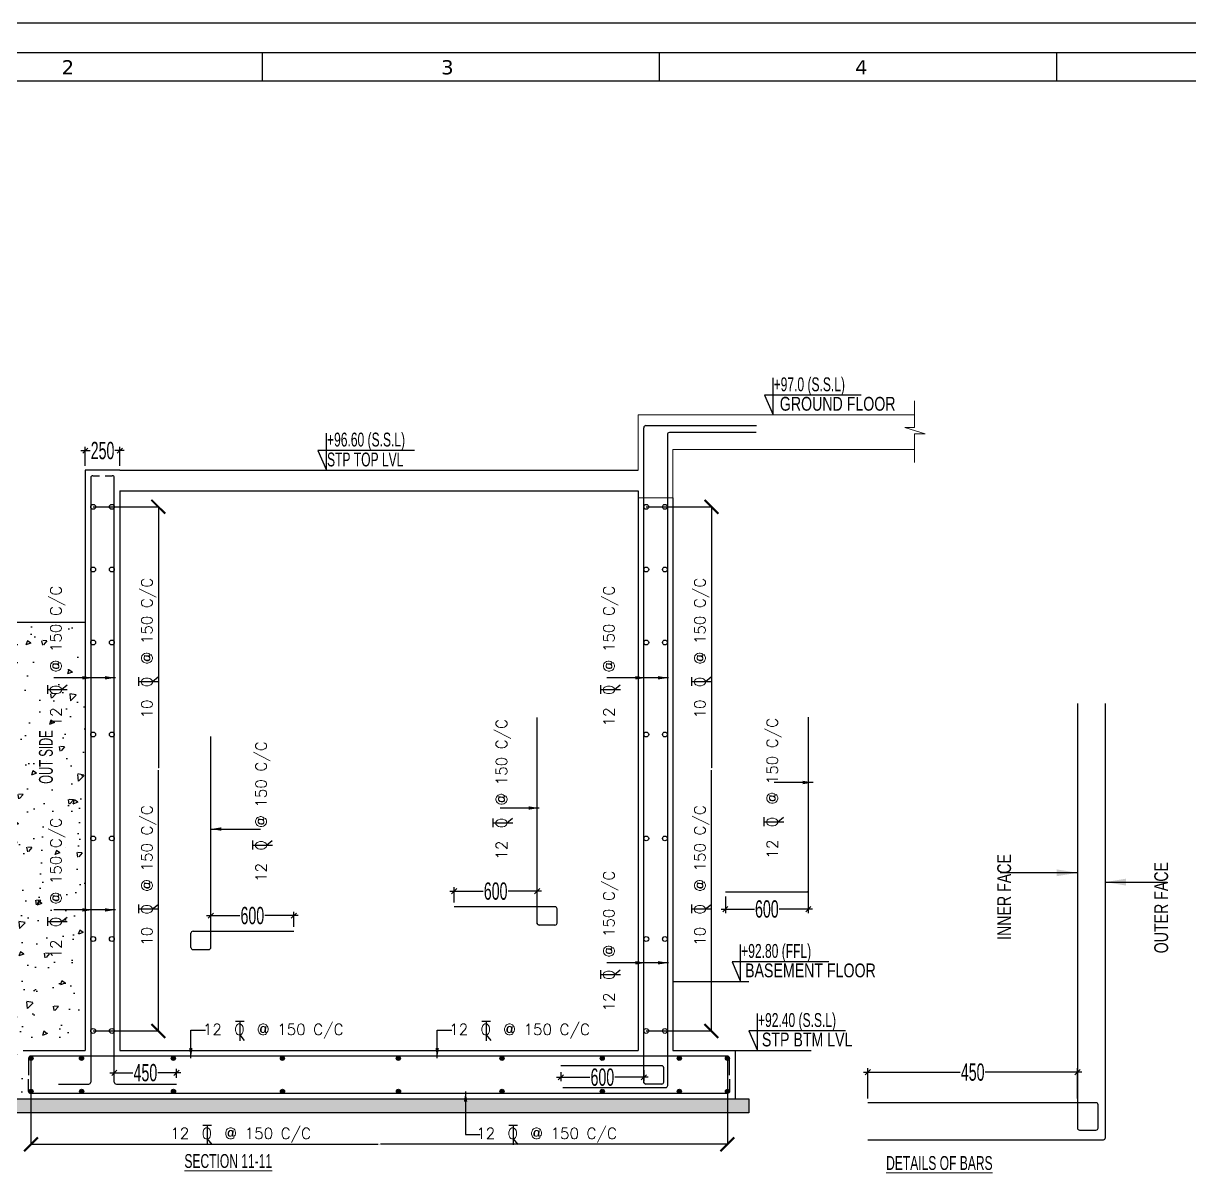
# Model space of a CAD drawing. Extents: x 1878645 to 3043969, y -1160829 to -603973.
# Drawn here: x 2212980 to 2221416, y -737349 to -729032 of the extents above; entities that cross this region are included whole.
import ezdxf
from ezdxf.enums import TextEntityAlignment as Align

# ---------------------------------------------------------------- set-up
doc = ezdxf.new("R2010")
doc.units = 0
doc.header["$LTSCALE"] = 100
doc.header["$PDMODE"] = 66
doc.linetypes.add('CONTINOUS', pattern=[0])
doc.linetypes.add('CONTINULUS', pattern=[0])
doc.layers.get('Defpoints').update_dxf_attribs({"lineweight": 0})
doc.layers.add('A-ELEV-0.2', color=2, linetype='Continuous', lineweight=0)
doc.layers.add('STR-DIM', color=1, linetype='CONTINOUS', lineweight=5)
for name, color, linetype in [('C-HAT', 8, 'Continuous'), ('C-REINF-DOT', 2, 'Continuous'), ('C-RETAINING WALL DETAILS', 4, 'Continuous'), ('C-T6-T7- PCC HATCH', 8, 'CONTINOUS'), ('CDIM', 3, 'Continuous'), ('Dim', 3, 'Continuous'), ('JW_  DIMENSION', 253, 'Continuous'), ('REINF', 5, 'Continuous'), ('S-LEVEL MARK', 4, 'Continuous')]:
    doc.layers.add(name, color=color, linetype=linetype)
doc.styles.add('ROMANS', font='simplex.shx', dxfattribs={"width": 0.75})
doc.styles.add('SOBHA', font='swisscl.ttf')
doc.styles.add('sobha.sed', font='swisscl.ttf', dxfattribs={"width": 0.8})
doc.styles.get("Standard").update_dxf_attribs({"font": 'verdana.ttf'})
doc.dimstyles.new('DIM', dxfattribs={"dimtxt": 180, "dimasz": 150, "dimexe": 0.05, "dimexo": 0.05, "dimgap": 0.05, "dimtad": 0, "dimtoh": 1, "dimdec": 0, "dimzin": 0, "dimdsep": 46, "dimtxsty": 'ROMANS', "dimcen": 0.09, "dimclrd": 8, "dimclre": 8, "dimclrt": 2, "dimadec": 0, "dimazin": 0, "dimtfac": 1, "dimtdec": 0, "dimtofl": 0, "dimtmove": 0, "dimatfit": 3, "dimfxl": 1, "dimtolj": 1, "dimtzin": 0, "dimarcsym": 0})
doc.dimstyles.new('mm ond feet with line', dxfattribs={"dimtxt": 200, "dimasz": 100, "dimexe": 0.18, "dimexo": 0.0625, "dimgap": 0.09, "dimtad": 0, "dimdec": 0, "dimzin": 0, "dimdsep": 46, "dimtxsty": 'Standard', "dimblk": 'ARCHTICK', "dimcen": 0, "dimclrd": 8, "dimclre": 8, "dimclrt": 7, "dimadec": 0, "dimazin": 0, "dimtfac": 1, "dimtdec": 0, "dimtofl": 0, "dimtmove": 0, "dimatfit": 3, "dimfxl": 1, "dimtolj": 1, "dimtzin": 0, "dimarcsym": 0})
doc.dimstyles.new('S-25 MM', dxfattribs={"dimscale": 25, "dimtxt": 2.5, "dimasz": 1.5, "dimexe": 1.15, "dimexo": 1.25, "dimgap": 0.1, "dimtad": 0, "dimdec": 0, "dimrnd": 0.0005, "dimzin": 0, "dimdsep": 46, "dimtxsty": 'sobha.sed', "dimblk": 'OBLIQUE', "dimcen": 0.09, "dimdle": 1.25, "dimclrd": 8, "dimclre": 8, "dimclrt": 6, "dimadec": 0, "dimazin": 0, "dimtfac": 1, "dimtdec": 0, "dimtofl": 0, "dimtmove": 1, "dimatfit": 3, "dimfxl": 1, "dimtolj": 1, "dimtzin": 0, "dimlwd": -1, "dimlwe": -1, "dimarcsym": 0})

# ---------------------------------------------------------------- blocks, each defined once
blk = doc.blocks.new('_OBLIQUE')
at = {"color": 0, "linetype": 'ByBlock'}
blk.add_line((-0.5, -0.5), (0.5, 0.5), dxfattribs=at)
blk = doc.blocks.new('*D99')
at = {"layer": 'Defpoints', "color": 0, "transparency": 16777216}
for p in [(2213428.4, -732124.3), (2213428.4, -732265.4), (2213678.4, -732265.4)]:
    blk.add_point(p, dxfattribs=at)
at = {"layer": 'Dim', "color": 8, "transparency": 16777216}
for p, q in [((2213397.1, -732124.3), (2213463.6, -732124.3)), ((2213428.4, -732234.1), (2213428.4, -732095.6)), ((2213709.6, -732124.3), (2213643.2, -732124.3)), ((2213678.4, -732234.1), (2213678.4, -732095.6))]:
    blk.add_line(p, q, dxfattribs=at)
at = {"layer": 'Dim', "color": 8, "transparency": 16777216, "xscale": 37.5, "yscale": 37.5, "zscale": 37.5, "rotation": 180}
blk.add_blockref('_OBLIQUE', (2213428.4, -732124.3), dxfattribs=at)
at = {"layer": 'Dim', "color": 8, "transparency": 16777216, "xscale": 37.5, "yscale": 37.5, "zscale": 37.5}
blk.add_blockref('_OBLIQUE', (2213678.4, -732124.3), dxfattribs=at)
at = {"layer": 'Dim', "color": 6, "transparency": 16777216, "insert": (2213553.4, -732124.3), "char_height": 125, "attachment_point": 5, "style": 'sobha.sed'}
blk.add_mtext('\\A1;250', dxfattribs=at)
blk = doc.blocks.new('_ARCHTICK')
at = {"color": 0, "linetype": 'ByBlock', "const_width": 0.15}
blk.add_lwpolyline([(-0.5, -0.5), (0.5, 0.5)], dxfattribs=at)
blk = doc.blocks.new('*D101')
at = {"layer": 'Defpoints', "color": 0, "ltscale": 0.001, "transparency": 16777216}
for p in [(2213035.8, -736520.9), (2218072.9, -736520.9), (2213035.8, -737143.3)]:
    blk.add_point(p, dxfattribs=at)
at = {"layer": 'Dim', "color": 8, "lineweight": -2, "ltscale": 0.001, "transparency": 16777216}
for p, q in [((2213035.8, -736521), (2213035.8, -737143.5)), ((2218072.9, -736521), (2218072.9, -737143.5)), ((2213035.8, -737143.3), (2215546, -737143.3)), ((2218072.9, -737143.3), (2215562.7, -737143.3))]:
    blk.add_line(p, q, dxfattribs=at)
at = {"layer": 'Dim', "color": 8, "lineweight": -2, "ltscale": 0.001, "transparency": 16777216, "xscale": 100, "yscale": 100, "zscale": 100, "rotation": 180}
blk.add_blockref('_ARCHTICK', (2213035.8, -737143.3), dxfattribs=at)
at = {"layer": 'Dim', "color": 8, "lineweight": -2, "ltscale": 0.001, "transparency": 16777216, "xscale": 100, "yscale": 100, "zscale": 100}
blk.add_blockref('_ARCHTICK', (2218072.9, -737143.3), dxfattribs=at)
at = {"layer": 'Dim', "color": 7, "ltscale": 0.001, "transparency": 16777216, "insert": (2215554.3, -737143.3), "char_height": 5, "attachment_point": 5}
blk.add_mtext('\\A1;2519', dxfattribs=at)
blk = doc.blocks.new('*D102')
at = {"layer": 'Defpoints', "color": 0, "ltscale": 0.001, "transparency": 16777216}
for p in [(2217485.9, -732530.7), (2217956.9, -732530.7), (2217485.9, -736323.1)]:
    blk.add_point(p, dxfattribs=at)
at = {"layer": 'Dim', "color": 8, "lineweight": -2, "ltscale": 0.001, "transparency": 16777216}
for p, q in [((2217485.9, -732530.7), (2217957.1, -732530.7)), ((2217956.9, -732530.7), (2217956.9, -734418.7)), ((2217956.9, -736323.1), (2217956.9, -734435.1)), ((2217485.9, -736323.1), (2217957.1, -736323.1))]:
    blk.add_line(p, q, dxfattribs=at)
at = {"layer": 'Dim', "color": 8, "lineweight": -2, "ltscale": 0.001, "transparency": 16777216, "xscale": 100, "yscale": 100, "zscale": 100}
for p, rotation in [((2217956.9, -732530.7), 90), ((2217956.9, -736323.1), 270)]:
    blk.add_blockref('_ARCHTICK', p, dxfattribs=dict(at, rotation=rotation))
at = {"layer": 'Dim', "color": 7, "ltscale": 0.001, "transparency": 16777216, "insert": (2217956.9, -734426.9), "char_height": 5, "attachment_point": 5, "rotation": 90}
blk.add_mtext('\\A1;1896', dxfattribs=at)
blk = doc.blocks.new('TOR')
at = {"color": 2}
for p, q in [((-1.08, 3.13), (0.9, 3.13)), ((-0.09, 3.13), (-0.09, -1.3)), ((-0.09, 0.04), (0.95, -1.24))]:
    blk.add_line(p, q, dxfattribs=at)
at = {"color": 2, "style": 'ROMANS'}
blk.add_text('O', height=2.5, dxfattribs=at).set_placement((-1.35, 0.04))
blk.add_attdef('TOR', text='', height=2.5, dxfattribs=at).set_placement((-4.14, 0.04), align=Align.RIGHT)
blk.add_attdef('DIST', (3.77, 0.04), '', height=2.5, dxfattribs=at)
blk = doc.blocks.new('*D103')
at = {"layer": 'Defpoints', "color": 0, "ltscale": 0.001, "transparency": 16777216}
for p in [(2213485.9, -732530.7), (2213956.9, -732530.7), (2213485.9, -736323.1)]:
    blk.add_point(p, dxfattribs=at)
at = {"layer": 'Dim', "color": 8, "lineweight": -2, "ltscale": 0.001, "transparency": 16777216}
for p, q in [((2213485.9, -732530.7), (2213957.1, -732530.7)), ((2213956.9, -732530.7), (2213956.9, -734418.7)), ((2213956.9, -736323.1), (2213956.9, -734435.1)), ((2213485.9, -736323.1), (2213957.1, -736323.1))]:
    blk.add_line(p, q, dxfattribs=at)
at = {"layer": 'Dim', "color": 8, "lineweight": -2, "ltscale": 0.001, "transparency": 16777216, "xscale": 100, "yscale": 100, "zscale": 100}
for p, rotation in [((2213956.9, -732530.7), 90), ((2213956.9, -736323.1), 270)]:
    blk.add_blockref('_ARCHTICK', p, dxfattribs=dict(at, rotation=rotation))
at = {"layer": 'Dim', "color": 7, "ltscale": 0.001, "transparency": 16777216, "insert": (2213956.9, -734426.9), "char_height": 5, "attachment_point": 5, "rotation": 90}
blk.add_mtext('\\A1;1896', dxfattribs=at)
blk = doc.blocks.new('*D818')
at = {"layer": 'Defpoints', "color": 0, "transparency": 16777216}
for p in [(2214936.5, -735489), (2214337, -735601.4), (2214936.5, -735601.4)]:
    blk.add_point(p, dxfattribs=at)
at = {"layer": 'Dim', "color": 8, "transparency": 16777216}
for p, q in [((2214305.7, -735489), (2214546.7, -735489)), ((2214337, -735570.1), (2214337, -735460.3)), ((2214967.8, -735489), (2214726.8, -735489)), ((2214936.5, -735570.1), (2214936.5, -735460.3))]:
    blk.add_line(p, q, dxfattribs=at)
at = {"layer": 'Dim', "color": 8, "transparency": 16777216, "xscale": 37.5, "yscale": 37.5, "zscale": 37.5, "rotation": 180}
blk.add_blockref('_OBLIQUE', (2214337, -735489), dxfattribs=at)
at = {"layer": 'Dim', "color": 8, "transparency": 16777216, "xscale": 37.5, "yscale": 37.5, "zscale": 37.5}
blk.add_blockref('_OBLIQUE', (2214936.5, -735489), dxfattribs=at)
at = {"layer": 'Dim', "color": 6, "transparency": 16777216, "insert": (2214636.8, -735489), "char_height": 125, "attachment_point": 5, "style": 'sobha.sed'}
blk.add_mtext('\\A1;600', dxfattribs=at)
blk = doc.blocks.new('*D819')
at = {"layer": 'Defpoints', "color": 0, "transparency": 16777216}
for p in [(2216696.3, -735312.1), (2216096.7, -735424.4), (2216696.3, -735424.4)]:
    blk.add_point(p, dxfattribs=at)
at = {"layer": 'Dim', "color": 8, "transparency": 16777216}
for p, q in [((2216065.5, -735312.1), (2216306.5, -735312.1)), ((2216096.7, -735393.2), (2216096.7, -735283.3)), ((2216727.6, -735312.1), (2216486.6, -735312.1)), ((2216696.3, -735393.2), (2216696.3, -735283.3))]:
    blk.add_line(p, q, dxfattribs=at)
at = {"layer": 'Dim', "color": 8, "transparency": 16777216, "xscale": 37.5, "yscale": 37.5, "zscale": 37.5, "rotation": 180}
blk.add_blockref('_OBLIQUE', (2216096.7, -735312.1), dxfattribs=at)
at = {"layer": 'Dim', "color": 8, "transparency": 16777216, "xscale": 37.5, "yscale": 37.5, "zscale": 37.5}
blk.add_blockref('_OBLIQUE', (2216696.3, -735312.1), dxfattribs=at)
at = {"layer": 'Dim', "color": 6, "transparency": 16777216, "insert": (2216396.5, -735312.1), "char_height": 125, "attachment_point": 5, "style": 'sobha.sed'}
blk.add_mtext('\\A1;600', dxfattribs=at)
blk = doc.blocks.new('*D820')
at = {"layer": 'Defpoints', "color": 0, "transparency": 16777216}
for p in [(2218657.9, -735232.3), (2218058.1, -735319), (2218657.9, -735441.6)]:
    blk.add_point(p, dxfattribs=at)
at = {"layer": 'Dim', "color": 8, "transparency": 16777216}
for p, q in [((2218657.9, -735263.6), (2218657.9, -735470.3)), ((2218058.1, -735350.3), (2218058.1, -735470.3)), ((2218026.8, -735441.6), (2218268, -735441.6)), ((2218689.2, -735441.6), (2218448.1, -735441.6))]:
    blk.add_line(p, q, dxfattribs=at)
at = {"layer": 'Dim', "color": 8, "transparency": 16777216, "xscale": 37.5, "yscale": 37.5, "zscale": 37.5, "rotation": 180}
blk.add_blockref('_OBLIQUE', (2218058.1, -735441.6), dxfattribs=at)
at = {"layer": 'Dim', "color": 8, "transparency": 16777216, "xscale": 37.5, "yscale": 37.5, "zscale": 37.5}
blk.add_blockref('_OBLIQUE', (2218657.9, -735441.6), dxfattribs=at)
at = {"layer": 'Dim', "color": 6, "transparency": 16777216, "insert": (2218358, -735441.6), "char_height": 125, "attachment_point": 5, "style": 'sobha.sed'}
blk.add_mtext('\\A1;600', dxfattribs=at)
blk = doc.blocks.new('*D1032')
at = {"layer": 'Defpoints', "color": 0, "transparency": 16777216}
for p in [(2214088.2, -736625.7), (2214088.2, -736692.8), (2213638.4, -736707.8)]:
    blk.add_point(p, dxfattribs=at)
at = {"layer": 'Dim', "color": 8, "transparency": 16777216}
for p, q in [((2213638.4, -736676.6), (2213638.4, -736596.9)), ((2214088.2, -736661.6), (2214088.2, -736596.9)), ((2213607.1, -736625.7), (2213772.8, -736625.7)), ((2214119.5, -736625.7), (2213953.8, -736625.7))]:
    blk.add_line(p, q, dxfattribs=at)
at = {"layer": 'Dim', "color": 8, "transparency": 16777216, "xscale": 37.5, "yscale": 37.5, "zscale": 37.5, "rotation": 180}
blk.add_blockref('_OBLIQUE', (2213638.4, -736625.7), dxfattribs=at)
at = {"layer": 'Dim', "color": 8, "transparency": 16777216, "xscale": 37.5, "yscale": 37.5, "zscale": 37.5}
blk.add_blockref('_OBLIQUE', (2214088.2, -736625.7), dxfattribs=at)
at = {"layer": 'Dim', "color": 6, "transparency": 16777216, "insert": (2213863.3, -736625.7), "char_height": 125, "attachment_point": 5, "style": 'sobha.sed'}
blk.add_mtext('\\A1;450', dxfattribs=at)
blk = doc.blocks.new('*D1114')
at = {"layer": 'Defpoints', "color": 0, "transparency": 16777216}
for p in [(2216868.5, -736589.9), (2217468.4, -736574.9), (2217468.4, -736658.3)]:
    blk.add_point(p, dxfattribs=at)
at = {"layer": 'Dim', "color": 8, "transparency": 16777216}
for p, q in [((2216868.5, -736621.2), (2216868.5, -736687)), ((2217468.4, -736606.2), (2217468.4, -736687)), ((2216837.3, -736658.3), (2217078.4, -736658.3)), ((2217499.6, -736658.3), (2217258.5, -736658.3))]:
    blk.add_line(p, q, dxfattribs=at)
at = {"layer": 'Dim', "color": 8, "transparency": 16777216, "xscale": 37.5, "yscale": 37.5, "zscale": 37.5, "rotation": 180}
blk.add_blockref('_OBLIQUE', (2216868.5, -736658.3), dxfattribs=at)
at = {"layer": 'Dim', "color": 8, "transparency": 16777216, "xscale": 37.5, "yscale": 37.5, "zscale": 37.5}
blk.add_blockref('_OBLIQUE', (2217468.4, -736658.3), dxfattribs=at)
at = {"layer": 'Dim', "color": 6, "transparency": 16777216, "insert": (2217168.5, -736658.3), "char_height": 125, "attachment_point": 5, "style": 'sobha.sed'}
blk.add_mtext('\\A1;600', dxfattribs=at)
blk = doc.blocks.new('*D1116')
at = {"layer": 'Defpoints', "color": 0, "transparency": 16777216}
for p in [(2220604.8, -736621.7), (2219089, -736842.3), (2220604.8, -736842.3)]:
    blk.add_point(p, dxfattribs=at)
at = {"layer": 'Dim', "color": 8, "transparency": 16777216}
for p, q in [((2219057.8, -736621.7), (2219756.4, -736621.7)), ((2219089, -736811.1), (2219089, -736592.9)), ((2220636, -736621.7), (2219937.4, -736621.7)), ((2220604.8, -736811.1), (2220604.8, -736592.9))]:
    blk.add_line(p, q, dxfattribs=at)
at = {"layer": 'Dim', "color": 8, "transparency": 16777216, "xscale": 37.5, "yscale": 37.5, "zscale": 37.5, "rotation": 180}
blk.add_blockref('_OBLIQUE', (2219089, -736621.7), dxfattribs=at)
at = {"layer": 'Dim', "color": 8, "transparency": 16777216, "xscale": 37.5, "yscale": 37.5, "zscale": 37.5}
blk.add_blockref('_OBLIQUE', (2220604.8, -736621.7), dxfattribs=at)
at = {"layer": 'Dim', "color": 6, "transparency": 16777216, "insert": (2219846.9, -736621.7), "char_height": 125, "attachment_point": 5, "style": 'sobha.sed'}
blk.add_mtext('\\A1;450', dxfattribs=at)

msp = doc.modelspace()

# ---------------------------------------------------------------- hatches: boundary and pattern name
at = {"layer": 'C-HAT'}
h = msp.add_hatch(dxfattribs=at)
h.set_pattern_fill('AR-CONC', color=256, scale=2, angle=179)
h.set_pattern_definition([(229, (31378.23, 51.34), (-363.757492, 38.232438), [38.1, -419.1]), (174, (31378.23, 51.34), (63.807304, -383.28566), [30.48, -335.28117]), (279.451445, (31347.92, 54.53), (-299.950187, -345.053205), [32.38002, -356.18049]), (225.1842, (31376.46, -50.24), (-540.60803, 93.53381), [57.15, -628.65]), (275.635558, (31331.4, -42.45), (-483.37232, -486.49033), [48.57005, -534.27122]), (170.18415, (31376.46, -50.24), (-483.37232, -486.49033), [45.71993, -502.91946]), (200, (31326.1, -23.96), (-299.61305, 209.791317), [38.1, -419.1]), (145, (31326.1, -23.96), (-130.01428, -366.16264), [30.48, -335.28]), (250.451445, (31301.14, -6.48), (-429.62733, -156.371323), [32.38002, -356.179875]), (216.5, (31378.23, 51.34), (-9.1276435, -168.976514), [0, -331.216, 0, -340.36, 0, -336.55]), (186.5, (31378.23, 51.34), (-137.115755, -197.998306), [0, -194.056, 0, -323.596, 0, -128.27]), (146.5, (31491.5, 49.37), (-270.939927, 16.188507), [0, -127, 0, -396.24, 0, -525.78]), (136.5, (31542.3, 48.48), (-297.100748, -45.674816), [0, -165.1, 0, -263.144, 0, -373.38])])
h.paths.add_polyline_path([(2212685.38714, -733365.38711), (2213428.38714, -733365.38711), (2213428.38714, -735965.38711), (2213113.65151, -735965.38711), (2213174.74448, -735823.26157), (2213113.65151, -735823.26157), (2213113.65151, -735965.38711), (2212467.2712, -735965.38711), (2211385.38714, -733465.38711), (2212685.38714, -733465.38711)])
h.paths.add_polyline_path([(2211827.0538, -733551.13605), (2211827.0538, -733701.13605), (2212143.72047, -733701.13605), (2212143.72047, -733551.13605)], flags=24)
h.paths.add_polyline_path([(2212731.91843, -733813.23332), (2212881.91843, -733813.23332), (2212881.91843, -733572.75713), (2212731.91843, -733572.75713)], flags=24)
h.paths.add_polyline_path([(2213088.06402, -734719.26813), (2213200.56402, -734719.26813), (2213200.56402, -734273.1967), (2213088.06402, -734273.1967)], flags=24)
h.paths.add_polyline_path([(2212878.38714, -736915.38711), (2212878.38714, -736815.38711), (2212978.38714, -736815.38711), (2212978.38714, -736465.38711), (2213428.38714, -736465.38711), (2213428.38714, -735965.38711), (2213113.65151, -735965.38711), (2212467.2712, -735965.38711)])
h.paths.add_polyline_path([(2212324.2721, -735668.52099), (2212324.2721, -735851.37813), (2213061.98639, -735851.37813), (2213061.98639, -735668.52099)], flags=24)
h.paths.add_polyline_path([(2212241.07247, -735826.25929), (2212241.07247, -735920.00929), (2213096.72723, -735920.00929), (2213096.72723, -735826.25929)], flags=24)
h = msp.add_hatch(dxfattribs=at)
h.set_pattern_fill('AR-CONC', color=256, scale=0.5, angle=0.842058985)
h.set_pattern_definition([(50.84206, (1931991.72, -662585.57), (91.199619, -6.629973), [9.525, -104.775]), (355.84206, (1931991.72, -662585.57), (-19.02371, 95.259134), [7.62, -83.820292]), (101.293504, (1931999.32, -662586.12), (72.17591, 88.629157), [8.095004, -89.045122]), (47.02626, (1931991.34, -662560.17), (135.833814, -19.02698), [14.2875, -157.1625]), (97.477617, (1932002.66, -662561.76), (116.87114, 125.44417), [12.14251, -133.567804]), (352.02621, (1931991.34, -662560.17), (116.87114, 125.44417), [11.429984, -125.729866]), (21.84206, (1932004.14, -662566.34), (76.550462, -50.013001), [9.525, -104.775]), (326.84206, (1932004.14, -662566.34), (29.544248, 92.538164), [7.62, -83.82]), (72.293504, (1932010.52, -662570.505), (106.09471, 42.525163), [8.095004, -89.04497]), (38.342059, (1931991.718, -662585.572), (0.922817, 42.295649), [0, -82.804, 0, -85.09, 0, -84.1375]), (8.342059, (1931991.72, -662585.57), (32.670088, 50.5758746), [0, -48.514, 0, -80.899, 0, -32.0675]), (328.342059, (1931963.4, -662585.988), (67.8300714, -1.8677313), [0, -31.75, 0, -99.06, 0, -131.445]), (318.34206, (1931950.7, -662586.175), (73.869756, 13.800339), [0, -41.275, 0, -65.786, 0, -93.345])])
h.paths.add_polyline_path([(2218228.38714, -736915.38711), (2212878.38714, -736915.38711), (2212878.38714, -736815.38711), (2218228.38714, -736815.38711)])
at = {"layer": 'C-REINF-DOT'}
h = msp.add_hatch(color=9, dxfattribs=at)
h.dxf.hatch_style = 1
edge = h.paths.add_edge_path()
edge.add_ellipse((2213035.75345, -736520.89942), major_axis=(15, 0), ratio=1, start_angle=0, end_angle=360)
h = msp.add_hatch(color=9, dxfattribs=at)
h.dxf.hatch_style = 1
edge = h.paths.add_edge_path()
edge.add_ellipse((2213401.36849, -736520.89942), major_axis=(15, 0), ratio=1, start_angle=0, end_angle=360)
h = msp.add_hatch(color=9, dxfattribs=at)
h.dxf.hatch_style = 1
edge = h.paths.add_edge_path()
edge.add_ellipse((2214065.63715, -736520.89942), major_axis=(15, 0), ratio=1, start_angle=0, end_angle=360)
h = msp.add_hatch(color=9, dxfattribs=at)
h.dxf.hatch_style = 1
edge = h.paths.add_edge_path()
edge.add_ellipse((2214854.36074, -736520.89942), major_axis=(15, 0), ratio=1, start_angle=0, end_angle=360)
h = msp.add_hatch(color=9, dxfattribs=at)
h.dxf.hatch_style = 1
edge = h.paths.add_edge_path()
edge.add_ellipse((2215693.22262, -736520.89942), major_axis=(15, 0), ratio=1, start_angle=0, end_angle=360)
h = msp.add_hatch(color=9, dxfattribs=at)
h.dxf.hatch_style = 1
edge = h.paths.add_edge_path()
edge.add_ellipse((2216442.4973, -736520.89942), major_axis=(15, 0), ratio=1, start_angle=0, end_angle=360)
h = msp.add_hatch(color=9, dxfattribs=at)
h.dxf.hatch_style = 1
edge = h.paths.add_edge_path()
edge.add_ellipse((2217167.59363, -736520.89942), major_axis=(15, 0), ratio=1, start_angle=0, end_angle=360)
h = msp.add_hatch(color=9, dxfattribs=at)
h.dxf.hatch_style = 1
edge = h.paths.add_edge_path()
edge.add_ellipse((2217724.96848, -736520.89942), major_axis=(15, 0), ratio=1, start_angle=0, end_angle=360)
h = msp.add_hatch(color=9, dxfattribs=at)
h.dxf.hatch_style = 1
edge = h.paths.add_edge_path()
edge.add_ellipse((2218072.93139, -736520.89942), major_axis=(15, 0), ratio=1, start_angle=0, end_angle=360)
h = msp.add_hatch(color=9, dxfattribs=at)
h.dxf.hatch_style = 1
edge = h.paths.add_edge_path()
edge.add_ellipse((2213036.2092, -736760.38711), major_axis=(15, 0), ratio=1, start_angle=0, end_angle=360)
h = msp.add_hatch(color=9, dxfattribs=at)
h.dxf.hatch_style = 1
edge = h.paths.add_edge_path()
edge.add_ellipse((2213401.82424, -736760.38711), major_axis=(15, 0), ratio=1, start_angle=0, end_angle=360)
h = msp.add_hatch(color=9, dxfattribs=at)
h.dxf.hatch_style = 1
edge = h.paths.add_edge_path()
edge.add_ellipse((2214066.0929, -736760.38711), major_axis=(15, 0), ratio=1, start_angle=0, end_angle=360)
h = msp.add_hatch(color=9, dxfattribs=at)
h.dxf.hatch_style = 1
edge = h.paths.add_edge_path()
edge.add_ellipse((2214854.81649, -736760.38711), major_axis=(15, 0), ratio=1, start_angle=0, end_angle=360)
h = msp.add_hatch(color=9, dxfattribs=at)
h.dxf.hatch_style = 1
edge = h.paths.add_edge_path()
edge.add_ellipse((2215693.67837, -736760.38711), major_axis=(15, 0), ratio=1, start_angle=0, end_angle=360)
h = msp.add_hatch(color=9, dxfattribs=at)
h.dxf.hatch_style = 1
edge = h.paths.add_edge_path()
edge.add_ellipse((2216442.95306, -736760.38711), major_axis=(15, 0), ratio=1, start_angle=0, end_angle=360)
h = msp.add_hatch(color=9, dxfattribs=at)
h.dxf.hatch_style = 1
edge = h.paths.add_edge_path()
edge.add_ellipse((2217168.04938, -736760.38711), major_axis=(15, 0), ratio=1, start_angle=0, end_angle=360)
h = msp.add_hatch(color=9, dxfattribs=at)
h.dxf.hatch_style = 1
edge = h.paths.add_edge_path()
edge.add_ellipse((2217725.42423, -736760.38711), major_axis=(15, 0), ratio=1, start_angle=0, end_angle=360)
h = msp.add_hatch(color=9, dxfattribs=at)
h.dxf.hatch_style = 1
edge = h.paths.add_edge_path()
edge.add_ellipse((2218073.38714, -736760.38711), major_axis=(15, 0), ratio=1, start_angle=0, end_angle=360)

# ---------------------------------------------------------------- linework, layer by layer
at = {"color": 35}
msp.add_line((2232033.97973, -729032.3388), (2208757.25324, -729032.3388), dxfattribs=at)
for p, q in [((2231820.58238, -729245.73615), (2208962.443, -729245.73615)), ((2214707.75631, -729245.73615), (2214707.75631, -729450.92591)), ((2217580.41296, -729245.73615), (2217580.41296, -729450.92591)), ((2220453.06962, -729245.73615), (2220453.06962, -729450.92591)), ((2231820.58238, -729450.92591), (2209167.63276, -729450.92591))]:
    msp.add_line(p, q)
at = {"layer": 'A-ELEV-0.2'}
for p, q in [((2219427.1959, -731865.38711), (2217428.38714, -731865.38711)), ((2217428.38714, -731865.38711), (2217428.38714, -732265.38711))]:
    msp.add_line(p, q, dxfattribs=at)
for points in [[(2219427.1959, -731764.61533), (2219427.1959, -731957.63132), (2219356.4141, -731957.63132), (2219502.42764, -732003.38223), (2219427.1959, -732003.38223), (2219427.1959, -732210.16521)], [(2219427.1959, -732115.38711), (2217678.38714, -732115.38711), (2217678.38714, -732465.38711), (2217428.38714, -732465.38711), (2217428.38714, -732415.38711)]]:
    msp.add_lwpolyline(points, dxfattribs=at)
at = {"layer": 'C-HAT'}
msp.add_line((2212724.41843, -733365.38711), (2213428.38714, -733365.38711), dxfattribs=at)
at = {"layer": 'C-REINF-DOT', "color": 7}
for centre, radius in [((2213485.88714, -732530.69515), 17.5), ((2213620.95734, -732530.69515), 17.5), ((2217485.88714, -732530.69515), 17.5), ((2217620.95734, -732530.69515), 17.5), ((2213485.88714, -732984.67077), 17.5), ((2213620.95734, -732984.67077), 17.5), ((2217485.88714, -732984.67077), 17.5), ((2217620.95734, -732984.67077), 17.5), ((2213485.88714, -733512.42077), 17.5), ((2213620.95734, -733512.42077), 17.5), ((2217485.88714, -733512.42077), 17.5), ((2217620.95734, -733512.42077), 17.5), ((2213485.88714, -734178.08469), 17.5), ((2213620.95734, -734178.08469), 17.5), ((2217485.88714, -734178.08469), 17.5), ((2217620.95734, -734178.08469), 17.5), ((2213485.88714, -734930.17879), 17.5), ((2213620.95734, -734930.17879), 17.5), ((2217485.88714, -734930.17879), 17.5), ((2217620.95734, -734930.17879), 17.5), ((2213485.88714, -735658.01178), 17.5), ((2213620.95734, -735658.01178), 17.5), ((2217485.88714, -735658.01178), 17.5), ((2217620.95734, -735658.01178), 17.5), ((2213485.88714, -736323.06772), 17.5), ((2213620.95734, -736323.06772), 17.5), ((2217485.88714, -736323.06772), 17.5), ((2217620.95734, -736323.06772), 17.5), ((2213035.75345, -736520.89942), 15), ((2213401.36849, -736520.89942), 15), ((2214065.63715, -736520.89942), 15), ((2214854.36074, -736520.89942), 15), ((2215693.22262, -736520.89942), 15), ((2216442.4973, -736520.89942), 15), ((2217167.59363, -736520.89942), 15), ((2217724.96848, -736520.89942), 15), ((2218072.93139, -736520.89942), 15), ((2213036.2092, -736760.38711), 15), ((2213401.82424, -736760.38711), 15), ((2214066.0929, -736760.38711), 15), ((2214854.81649, -736760.38711), 15), ((2215693.67837, -736760.38711), 15), ((2216442.95306, -736760.38711), 15), ((2217168.04938, -736760.38711), 15), ((2217725.42423, -736760.38711), 15), ((2218073.38714, -736760.38711), 15)]:
    msp.add_circle(centre, radius, dxfattribs=at)
at = {"layer": 'C-RETAINING WALL DETAILS', "color": 2}
for p, q in [((2213428.38714, -732265.38711), (2213428.38714, -736465.38711)), ((2213678.38714, -732265.38711), (2213428.38714, -732265.38711)), ((2213678.38714, -732265.38711), (2217428.38714, -732265.38711)), ((2213678.38714, -732265.38711), (2217428.38714, -732265.38711)), ((2213678.38714, -732415.38711), (2213678.38714, -736465.38711)), ((2213678.38714, -732415.38711), (2217428.38714, -732415.38711)), ((2217428.38714, -732415.38711), (2217428.38714, -736465.38711)), ((2217678.38714, -732465.38711), (2217678.38714, -736465.38711)), ((2212978.38714, -736465.38711), (2213428.38714, -736465.38711)), ((2213678.38714, -736465.38711), (2217428.38714, -736465.38711)), ((2217678.38714, -736465.38711), (2218128.38714, -736465.38711)), ((2218128.38714, -736465.38711), (2218128.38714, -736815.38711))]:
    msp.add_line(p, q, dxfattribs=at)
msp.add_lwpolyline([(2212878.38714, -736815.38711), (2218228.38714, -736815.38711), (2218228.38714, -736915.38711), (2212878.38714, -736915.38711)], close=True, dxfattribs=at)
at = {"layer": 'C-T6-T7- PCC HATCH', "color": 8, "linetype": 'CONTINULUS'}
for p, q in [((2217678.38714, -735965.38711), (2218228.38714, -735965.38711)), ((2218128.38714, -736465.38711), (2218678.38714, -736465.38711))]:
    msp.add_line(p, q, dxfattribs=at)
at = {"layer": 'REINF'}
for p, q in [((2217483.38714, -731943.10924), (2218283.31721, -731943.10924)), ((2218280.70071, -731993.20191), (2217653.38714, -731993.20191)), ((2213483.38714, -732305.38711), (2213532.52585, -732305.38711)), ((2213571.78451, -732305.38711), (2213623.38714, -732305.38711)), ((2216825.3527, -735424.44417), (2216096.74657, -735424.44417)), ((2216840.3527, -735542.35887), (2216840.3527, -735439.44417)), ((2214207.94194, -735601.35648), (2214936.54807, -735601.35648)), ((2214192.94194, -735719.27118), (2214192.94194, -735616.35648)), ((2217597.43436, -736574.90662), (2216868.53985, -736574.90662)), ((2217612.43436, -736692.82132), (2217612.43436, -736589.90662)), ((2213235.96349, -736707.82132), (2213453.38714, -736707.82132))]:
    msp.add_line(p, q, dxfattribs=at)
for points in [[(2217468.38714, -736692.82132), (2217468.38714, -731958.10924)], [(2217638.38714, -732008.20191), (2217638.38714, -736720.38711)], [(2213468.38714, -732320.38711), (2213468.38714, -736692.82132)], [(2213638.38714, -736692.82132), (2213638.38714, -732320.38711)], [(2216696.30548, -735542.35887), (2216696.30548, -734055.85211)], [(2218657.9417, -734052.35951), (2218657.9417, -735304.04818)], [(2214336.98916, -735719.27118), (2214336.98916, -734191.48216)]]:
    msp.add_lwpolyline(points, dxfattribs=at)
for points in [[(2220604.7679, -733953.61436), (2220604.7679, -737025.84341, 0.4142135624), (2220619.7679, -737040.84341), (2220738.47485, -737040.84341, 0.4142135624), (2220753.47485, -737025.84341), (2220753.47485, -736857.30523, 0.4142135624), (2220738.47485, -736842.30523), (2219089.01063, -736842.30523)], [(2220804.7679, -733954.07251), (2220804.7679, -737097.4254, -0.4142135624), (2220789.7679, -737112.4254), (2219089.01063, -737112.4254)], [(2218657.9417, -735304.04818, -0.4142135624), (2218642.9417, -735319.04818), (2218058.09441, -735319.04818)], [(2216825.3527, -735557.35887), (2216711.30548, -735557.35887, -0.4142135624), (2216696.30548, -735542.35887)], [(2214207.94194, -735734.27118), (2214321.98916, -735734.27118, 0.4142135624), (2214336.98916, -735719.27118)], [(2218088.38714, -736642.3118), (2218088.38714, -736520.38711, 0.4142135624), (2218073.38714, -736505.38711), (2213033.01002, -736505.38711, 0.4142135624), (2213018.01002, -736520.38711), (2213018.01002, -736642.3118)], [(2218088.38714, -736672.54166), (2218088.38714, -736760.38711, -0.4142135624), (2218073.38714, -736775.38711), (2213033.01002, -736775.38711, -0.4142135624), (2213018.01002, -736760.38711), (2213018.01002, -736672.54166)], [(2213638.38714, -736692.82132, 0.4142135624), (2213653.38714, -736707.82132), (2214088.23443, -736707.82132)], [(2217597.43436, -736707.82132), (2217483.38714, -736707.82132, -0.4142135624), (2217468.38714, -736692.82132)], [(2217638.38714, -736720.38711, -0.4142135624), (2217623.38714, -736735.38711), (2216881.38299, -736735.38711)]]:
    msp.add_lwpolyline(points, format="xyb", dxfattribs=at)
for centre, start, end in [((2217483.38714, -731958.10924), 90, 180), ((2217653.38714, -732008.20191), 90, 180), ((2213483.38714, -732320.38711), 90, 180), ((2213623.38714, -732320.38711), 0, 90), ((2216825.3527, -735439.44417), 0, 90), ((2214207.94194, -735616.35648), 90, 180), ((2216711.30548, -735542.35887), 180, 270), ((2216825.3527, -735542.35887), 270, 0), ((2214207.94194, -735719.27118), 180, 270), ((2214321.98916, -735719.27118), 270, 0), ((2217597.43436, -736589.90662), 0, 90), ((2213453.38714, -736692.82132), 270, 0), ((2217483.38714, -736692.82132), 180, 270), ((2217597.43436, -736692.82132), 270, 0), ((2213033.01002, -736760.38711), 180, 270)]:
    msp.add_arc(centre, 15, start, end, dxfattribs=at)
at = {"layer": 'S-LEVEL MARK', "color": 1, "linetype": 'CONTINULUS'}
for points in [[(2219040.22013, -731723.26157), (2218341.70432, -731723.26157), (2218402.79729, -731865.38711), (2218402.79729, -731596.74205)], [(2215810.11511, -732123.26157), (2215111.5993, -732123.26157), (2215172.69227, -732265.38711), (2215172.69227, -731996.74205)], [(2218805.52532, -735823.26157), (2218107.00951, -735823.26157), (2218168.10248, -735965.38711), (2218168.10248, -735696.74205)], [(2218927.20863, -736323.26157), (2218228.69282, -736323.26157), (2218289.78579, -736465.38711), (2218289.78579, -736196.74205)]]:
    msp.add_lwpolyline(points, dxfattribs=at)

# ---------------------------------------------------------------- block references
at = {"layer": 'CDIM', "color": 7}
ref = msp.add_blockref('TOR', (2213915.3932, -733792.3069), dxfattribs=dict(at, xscale=32, yscale=32, zscale=32, rotation=89.99999999998403))
ref.add_attrib('TOR', '10', dxfattribs={"layer": '0', "color": 7, "height": 80, "rotation": 90, "style": 'ROMANS'}).set_placement((2213914.2337, -733924.93805), align=Align.RIGHT)
ref.add_attrib('DIST', '@ 150 C/C ', (2213914.2337, -733671.64674), dxfattribs={"layer": '0', "color": 7, "height": 80, "rotation": 90, "style": 'ROMANS'})
ref = msp.add_blockref('TOR', (2217915.3932, -733792.3069), dxfattribs=dict(at, xscale=32, yscale=32, zscale=32, rotation=89.99999999998403))
ref.add_attrib('TOR', '10', dxfattribs={"layer": '0', "color": 7, "height": 80, "rotation": 90, "style": 'ROMANS'}).set_placement((2217914.2337, -733924.93805), align=Align.RIGHT)
ref.add_attrib('DIST', '@ 150 C/C ', (2217914.2337, -733671.64674), dxfattribs={"layer": '0', "color": 7, "height": 80, "rotation": 90, "style": 'ROMANS'})
ref = msp.add_blockref('TOR', (2213256.96716, -733849.75799), dxfattribs=dict(at, xscale=32, yscale=32, zscale=32, rotation=89.99999999998403))
ref.add_attrib('TOR', '12', dxfattribs={"layer": '0', "color": 7, "height": 80, "rotation": 90, "style": 'ROMANS'}).set_placement((2213255.80767, -733982.38915), align=Align.RIGHT)
ref.add_attrib('DIST', '@ 150 C/C ', (2213255.80767, -733729.09783), dxfattribs={"layer": '0', "color": 7, "height": 80, "rotation": 90, "style": 'ROMANS'})
ref = msp.add_blockref('TOR', (2217256.96716, -733849.75799), dxfattribs=dict(at, xscale=32, yscale=32, zscale=32, rotation=89.99999999998403))
ref.add_attrib('TOR', '12', dxfattribs={"layer": '0', "color": 7, "height": 80, "rotation": 90, "style": 'ROMANS'}).set_placement((2217255.80767, -733982.38915), align=Align.RIGHT)
ref.add_attrib('DIST', '@ 150 C/C ', (2217255.80767, -733729.09783), dxfattribs={"layer": '0', "color": 7, "height": 80, "rotation": 90, "style": 'ROMANS'})
ref = msp.add_blockref('TOR', (2216479.91663, -734813.77726), dxfattribs=dict(at, xscale=32, yscale=32, zscale=32, rotation=89.99999999998401))
ref.add_attrib('TOR', '12', dxfattribs={"layer": '0', "color": 7, "height": 80, "rotation": 90, "style": 'ROMANS'}).set_placement((2216478.75713, -734946.40842), align=Align.RIGHT)
ref.add_attrib('DIST', '@ 150 C/C ', (2216478.75713, -734693.1171), dxfattribs={"layer": '0', "color": 7, "height": 80, "rotation": 90, "style": 'ROMANS'})
ref = msp.add_blockref('TOR', (2218438.35597, -734806.08421), dxfattribs=dict(at, xscale=32, yscale=32, zscale=32, rotation=89.99999999998403))
ref.add_attrib('TOR', '12', dxfattribs={"layer": '0', "color": 7, "height": 80, "rotation": 90, "style": 'ROMANS'}).set_placement((2218437.19647, -734938.71537), align=Align.RIGHT)
ref.add_attrib('DIST', '@ 150 C/C ', (2218437.19647, -734685.42405), dxfattribs={"layer": '0', "color": 7, "height": 80, "rotation": 90, "style": 'ROMANS'})
ref = msp.add_blockref('TOR', (2214740.86405, -734975.17701), dxfattribs=dict(at, xscale=32, yscale=32, zscale=32, rotation=89.99999999998401))
ref.add_attrib('TOR', '12', dxfattribs={"layer": '0', "color": 7, "height": 80, "rotation": 90, "style": 'ROMANS'}).set_placement((2214739.70456, -735107.80817), align=Align.RIGHT)
ref.add_attrib('DIST', '@ 150 C/C ', (2214739.70456, -734854.51686), dxfattribs={"layer": '0', "color": 7, "height": 80, "rotation": 90, "style": 'ROMANS'})
ref = msp.add_blockref('TOR', (2213915.3932, -735437.51272), dxfattribs=dict(at, xscale=32, yscale=32, zscale=32, rotation=89.99999999998403))
ref.add_attrib('TOR', '10', dxfattribs={"layer": '0', "color": 7, "height": 80, "rotation": 90, "style": 'ROMANS'}).set_placement((2213914.2337, -735570.14388), align=Align.RIGHT)
ref.add_attrib('DIST', '@ 150 C/C ', (2213914.2337, -735316.85256), dxfattribs={"layer": '0', "color": 7, "height": 80, "rotation": 90, "style": 'ROMANS'})
ref = msp.add_blockref('TOR', (2217915.3932, -735437.51272), dxfattribs=dict(at, xscale=32, yscale=32, zscale=32, rotation=89.99999999998403))
ref.add_attrib('TOR', '10', dxfattribs={"layer": '0', "color": 7, "height": 80, "rotation": 90, "style": 'ROMANS'}).set_placement((2217914.2337, -735570.14388), align=Align.RIGHT)
ref.add_attrib('DIST', '@ 150 C/C ', (2217914.2337, -735316.85256), dxfattribs={"layer": '0', "color": 7, "height": 80, "rotation": 90, "style": 'ROMANS'})
ref = msp.add_blockref('TOR', (2213256.96716, -735529.16984), dxfattribs=dict(at, xscale=32, yscale=32, zscale=32, rotation=89.99999999998403))
ref.add_attrib('TOR', '12', dxfattribs={"layer": '0', "color": 7, "height": 80, "rotation": 90, "style": 'ROMANS'}).set_placement((2213255.80767, -735661.801), align=Align.RIGHT)
ref.add_attrib('DIST', '@ 150 C/C ', (2213255.80767, -735408.50968), dxfattribs={"layer": '0', "color": 7, "height": 80, "rotation": 90, "style": 'ROMANS'})
ref = msp.add_blockref('TOR', (2217256.96716, -735911.95147), dxfattribs=dict(at, xscale=32, yscale=32, zscale=32, rotation=89.99999999998403))
ref.add_attrib('TOR', '12', dxfattribs={"layer": '0', "color": 7, "height": 80, "rotation": 90, "style": 'ROMANS'}).set_placement((2217255.80767, -736044.58263), align=Align.RIGHT)
ref.add_attrib('DIST', '@ 150 C/C ', (2217255.80767, -735791.29131), dxfattribs={"layer": '0', "color": 7, "height": 80, "rotation": 90, "style": 'ROMANS'})
ref = msp.add_blockref('TOR', (2214548.41705, -736353.47351), dxfattribs=dict(at, xscale=31.99999999999999, yscale=31.99999999999999, zscale=31.99999999999999))
ref.add_attrib('TOR', '12', dxfattribs={"layer": '0', "color": 7, "height": 80, "style": 'ROMANS'}).set_placement((2214415.78589, -736352.31401), align=Align.RIGHT)
ref.add_attrib('DIST', '@ 150 C/C ', (2214669.07721, -736352.31401), dxfattribs={"layer": '0', "color": 7, "height": 80, "style": 'ROMANS'})
ref = msp.add_blockref('TOR', (2216330.24519, -736353.47351), dxfattribs=dict(at, xscale=31.99999999999999, yscale=31.99999999999999, zscale=31.99999999999999))
ref.add_attrib('TOR', '12', dxfattribs={"layer": '0', "color": 7, "height": 80, "style": 'ROMANS'}).set_placement((2216197.61403, -736352.31401), align=Align.RIGHT)
ref.add_attrib('DIST', '@ 150 C/C ', (2216450.90535, -736352.31401), dxfattribs={"layer": '0', "color": 7, "height": 80, "style": 'ROMANS'})
ref = msp.add_blockref('TOR', (2214313.10865, -737105.70975), dxfattribs=dict(at, xscale=31.99999999999999, yscale=31.99999999999999, zscale=31.99999999999999))
ref.add_attrib('TOR', '12', dxfattribs={"layer": '0', "color": 7, "height": 80, "style": 'ROMANS'}).set_placement((2214180.47749, -737104.55026), align=Align.RIGHT)
ref.add_attrib('DIST', '@ 150 C/C ', (2214433.76881, -737104.55026), dxfattribs={"layer": '0', "color": 7, "height": 80, "style": 'ROMANS'})
ref = msp.add_blockref('TOR', (2216525.46057, -737105.70975), dxfattribs=dict(at, xscale=31.99999999999999, yscale=31.99999999999999, zscale=31.99999999999999))
ref.add_attrib('TOR', '12', dxfattribs={"layer": '0', "color": 7, "height": 80, "style": 'ROMANS'}).set_placement((2216392.82941, -737104.55026), align=Align.RIGHT)
ref.add_attrib('DIST', '@ 150 C/C ', (2216646.12073, -737104.55026), dxfattribs={"layer": '0', "color": 7, "height": 80, "style": 'ROMANS'})

# ---------------------------------------------------------------- texts
for s, p in [('2', (2213257.87063, -729401.83739)), ('3', (2216002.74988, -729401.83739)), ('4', (2218997.16362, -729401.83739))]:
    msp.add_text(s, height=102.59488).set_placement(p)
at = {"layer": 'Dim', "color": 6, "style": 'sobha.sed'}
for s, p in [('GROUND FLOOR', (2218451.80071, -731835.182)), ('BASEMENT FLOOR', (2218200.65176, -735935.182)), ('STP BTM LVL', (2218322.33507, -736435.182))]:
    msp.add_text(s, height=100, dxfattribs=at).set_placement(p)
for s, p in [('INNER FACE', (2220124.29042, -735664.43651)), ('OUTER FACE', (2221260.20243, -735761.44331))]:
    msp.add_text(s, height=100, rotation=90, dxfattribs=at).set_placement(p)
at = {"layer": 'Dim', "color": 6, "insert": (2213144.31402, -734341.4909), "char_height": 100, "width": 3358.1194209, "attachment_point": 5, "rotation": 90, "style": 'sobha.sed'}
msp.add_mtext('\\A1;OUT SIDE', dxfattribs=at)
at = {"layer": 'STR-DIM', "color": 30, "style": 'SOBHA', "width": 0.85}
for s, p in [('+97.0 (S.S.L)', (2218407.22432, -731694.23527)), ('+96.60 (S.S.L)', (2215177.1193, -732094.23527)), ('STP TOP LVL', (2215177.1193, -732238.30128)), ('+92.80 (FFL)', (2218172.52951, -735794.23527)), ('+92.40 (S.S.L)', (2218294.21282, -736294.23527)), ('%%USECTION 11-11', (2214145.42927, -737314.17511)), ('%%UDETAILS OF BARS%%U', (2219220.91647, -737328.75706))]:
    msp.add_text(s, height=100, dxfattribs=at).set_placement(p)

# ---------------------------------------------------------------- dimensions: what is measured, and where the dimension line sits
at = {"layer": 'Dim'}
for base, p1, p2, override, picture, middle in [((2213428.38714, -732124.32566), (2213678.38714, -732265.38711), (2213428.38714, -732265.38711), {"dimtxt": 5, "dimblk": 'OBLIQUE'}, '*D99', (2213553.38714, -732124.32566)), ((2216696.30548, -735312.09685), (2216096.74657, -735424.44417), (2216696.30548, -735424.44417), {"dimtxt": 5, "dimblk": 'OBLIQUE'}, '*D819', (2216396.52602, -735312.09685)), ((2218657.9417, -735441.59263), (2218058.09441, -735319.04818), (2218657.9417, -735232.31971), {"dimtxt": 5, "dimblk": 'OBLIQUE'}, '*D820', (2218358.01806, -735441.59263)), ((2214936.54807, -735489.00916), (2214336.98916, -735601.35648), (2214936.54807, -735601.35648), {"dimtxt": 5, "dimblk": 'OBLIQUE'}, '*D818', (2214636.76861, -735489.00916)), ((2214088.23443, -736625.67084), (2213638.38714, -736707.82132), (2214088.23443, -736692.82132), {"dimtxt": 5, "dimblk": 'OBLIQUE'}, '*D1032', (2213863.31078, -736625.67084)), ((2217468.38714, -736658.29603), (2216868.53985, -736589.90662), (2217468.38714, -736574.90662), {"dimtxt": 5, "dimtxsty": 'sobha.sed', "dimblk": 'OBLIQUE'}, '*D1114', (2217168.46349, -736658.29603))]:
    dim = msp.add_linear_dim(base=base, p1=p1, p2=p2, dimstyle='S-25 MM', override=override, dxfattribs=at)
    dim.commit()
    dim.dimension.update_dxf_attribs({"geometry": picture, "text_midpoint": middle})
at = {"layer": 'Dim', "ltscale": 0.001}
for base, p1, p2, angle, picture, middle in [((2213956.92777, -732530.69515), (2213485.88714, -736323.06772), (2213485.88714, -732530.69515), 90, '*D103', (2213956.92777, -734426.88143)), ((2217956.92777, -732530.69515), (2217485.88714, -736323.06772), (2217485.88714, -732530.69515), 90, '*D102', (2217956.92777, -734426.88143)), ((2213035.75345, -737143.29323), (2218072.93139, -736520.89942), (2213035.75345, -736520.89942), 180, '*D101', (2215554.34242, -737143.29323))]:
    dim = msp.add_linear_dim(base=base, p1=p1, p2=p2, angle=angle, dimstyle='mm ond feet with line', override={"dimtxt": 5, "dimlfac": 0.5, "dimblk": 'ARCHTICK'}, dxfattribs=at)
    dim.commit()
    dim.dimension.update_dxf_attribs({"geometry": picture, "text_midpoint": middle})
at = {"layer": 'Dim'}
dim = msp.add_linear_dim(base=(2220604.7679, -736621.66468), p1=(2219089.01063, -736842.30523), p2=(2220604.7679, -736842.30523), text='450', dimstyle='S-25 MM', override={"dimtxt": 5, "dimtxsty": 'sobha.sed', "dimblk": 'OBLIQUE'}, dxfattribs=at)
dim.commit()
dim.dimension.update_dxf_attribs({"geometry": '*D1116', "text_midpoint": (2219846.88927, -736621.66468)})

# ---------------------------------------------------------------- leaders
for points in [[(2213482.39598, -733767.99033), (2213200.32588, -733767.99033)], [(2213646.06941, -733767.99033), (2213200.32588, -733767.99033)], [(2217482.39598, -733767.99033), (2217200.32588, -733767.99033)], [(2217646.06941, -733767.99033), (2217200.32588, -733767.99033)], [(2218692.29505, -734525.54486), (2218410.22495, -734525.54486)], [(2216710.31432, -734710.2405), (2216428.24422, -734710.2405)], [(2214336.98916, -734862.28253), (2214695.23443, -734862.28253)], [(2213482.39598, -735447.40217), (2213200.32588, -735447.40217)], [(2213646.06941, -735447.40217), (2213200.32588, -735447.40217)], [(2217482.39598, -735830.18381), (2217200.32588, -735830.18381)], [(2217646.06941, -735830.18381), (2217200.32588, -735830.18381)], [(2214192.00461, -736520.57089), (2214192.00461, -736316.72645), (2214297.27881, -736316.72645)], [(2215973.83275, -736520.57089), (2215973.83275, -736316.72645), (2216079.10695, -736316.72645)], [(2216179.21823, -736760.20333), (2216179.21823, -737073.2553), (2216284.49243, -737073.2553)]]:
    msp.add_leader(points, dimstyle='S-25 MM', override={"dimasz": 3}, dxfattribs=at)
at = {"layer": 'JW_  DIMENSION'}
for points in [[(2220604.7679, -735178.86012), (2220046.14281, -735178.86012)], [(2220804.7679, -735246.26285), (2221252.02491, -735246.26285)]]:
    msp.add_leader(points, dimstyle='DIM', dxfattribs=at)

doc.saveas('drawing.dxf')
